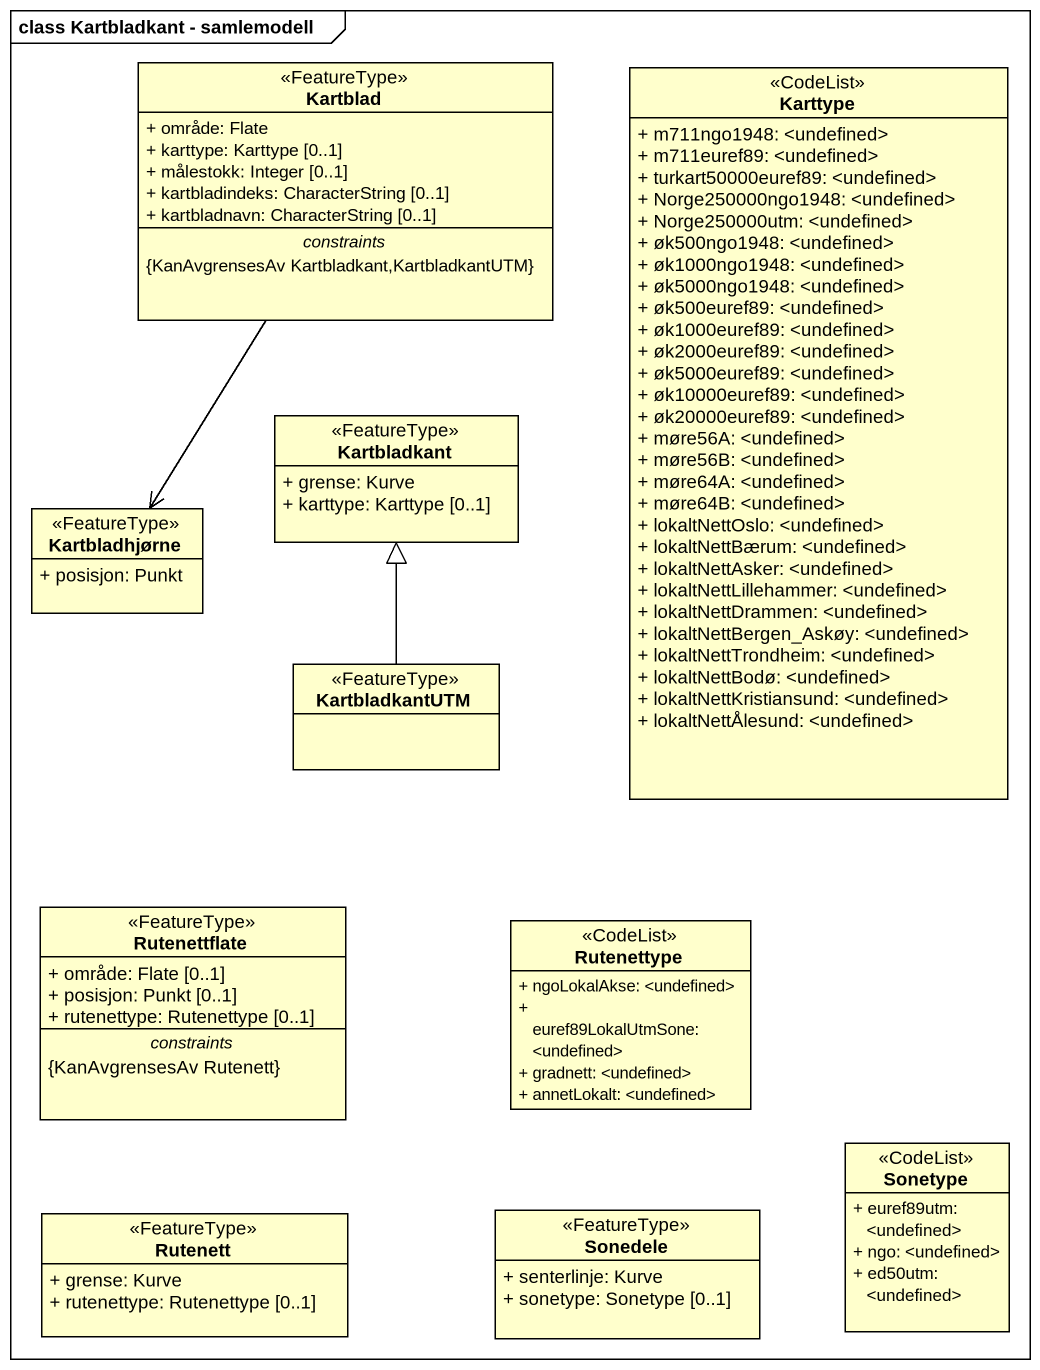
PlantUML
@startuml
mainframe class Kartbladkant - samlemodell
hide circle
hide empty members
skinparam classAttributeIconSize 0
class Kartblad <<FeatureType>> {
  + område: Flate
  + karttype: Karttype [0..1]
  + målestokk: Integer [0..1]
  + kartbladindeks: CharacterString [0..1]
  + kartbladnavn: CharacterString [0..1]
  -- constraints --
  {KanAvgrensesAv Kartbladkant,KartbladkantUTM}
}
class Karttype <<CodeList>> {
  + m711ngo1948: <undefined>
  + m711euref89: <undefined>
  + turkart50000euref89: <undefined>
  + Norge250000ngo1948: <undefined>
  + Norge250000utm: <undefined>
  + øk500ngo1948: <undefined>
  + øk1000ngo1948: <undefined>
  + øk5000ngo1948: <undefined>
  + øk500euref89: <undefined>
  + øk1000euref89: <undefined>
  + øk2000euref89: <undefined>
  + øk5000euref89: <undefined>
  + øk10000euref89: <undefined>
  + øk20000euref89: <undefined>
  + møre56A: <undefined>
  + møre56B: <undefined>
  + møre64A: <undefined>
  + møre64B: <undefined>
  + lokaltNettOslo: <undefined>
  + lokaltNettBærum: <undefined>
  + lokaltNettAsker: <undefined>
  + lokaltNettLillehammer: <undefined>
  + lokaltNettDrammen: <undefined>
  + lokaltNettBergen_Askøy: <undefined>
  + lokaltNettTrondheim: <undefined>
  + lokaltNettBodø: <undefined>
  + lokaltNettKristiansund: <undefined>
  + lokaltNettÅlesund: <undefined>
}
class Kartbladkant <<FeatureType>> {
  + grense: Kurve
  + karttype: Karttype [0..1]
}
class Kartbladhjørne <<FeatureType>> {
  + posisjon: Punkt
}
class KartbladkantUTM <<FeatureType>>
class Rutenettflate <<FeatureType>> {
  + område: Flate [0..1]
  + posisjon: Punkt [0..1]
  + rutenettype: Rutenettype [0..1]
  -- constraints --
  {KanAvgrensesAv Rutenett}
}
class Rutenettype <<CodeList>> {
  + ngoLokalAkse: <undefined>
  + euref89LokalUtmSone: <undefined>
  + gradnett: <undefined>
  + annetLokalt: <undefined>
}
class Sonetype <<CodeList>> {
  + euref89utm: <undefined>
  + ngo: <undefined>
  + ed50utm: <undefined>
}
class Rutenett <<FeatureType>> {
  + grense: Kurve
  + rutenettype: Rutenettype [0..1]
}
class Sonedele <<FeatureType>> {
  + senterlinje: Kurve
  + sonetype: Sonetype [0..1]
}
Kartblad --> Kartbladhjørne
KartbladkantUTM -up-|> Kartbladkant
@enduml
